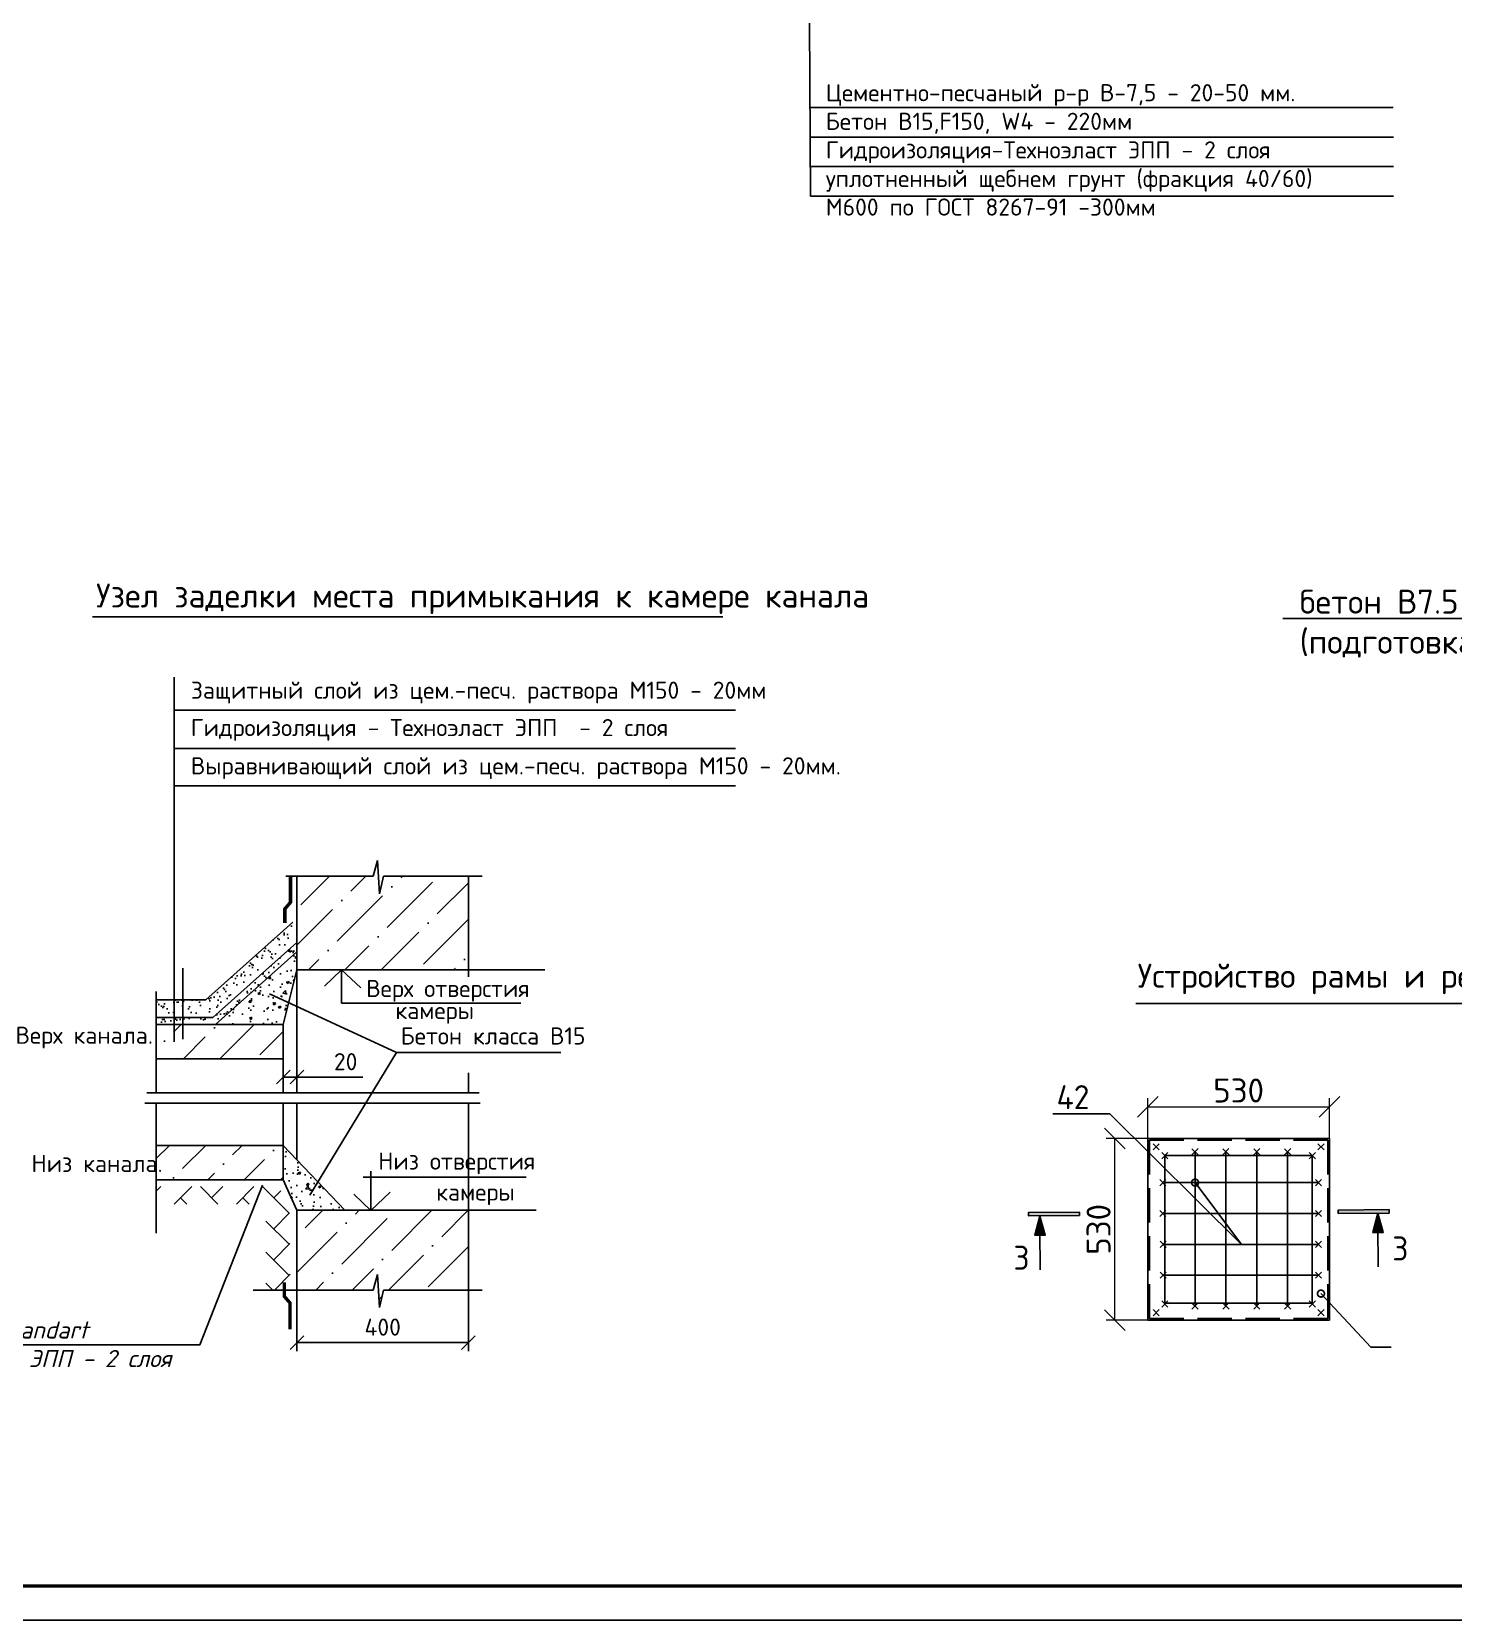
# Model space of a CAD drawing. Header units: metres. Extents: x -18 to 14983, y 1157 to 3877.
# Drawn here: x 11771 to 11978.3, y 3283.2 to 3514.7 of the extents above; entities that cross this region are included whole.
import ezdxf
from ezdxf import colors
from ezdxf.entities.mleader import LeaderData, LeaderLine
from ezdxf.math import Vec2, Vec3

# ---------------------------------------------------------------- set-up
doc = ezdxf.new("R2010")
doc.units = ezdxf.units.M
doc.linetypes.add('DASHED', pattern=[7, 5, -2, 0])
for name, color, linetype, lineweight in [('Основной', 1, 'Continuous', 60), ('Размер 3.5', 250, 'Continuous', 35), ('Размеры на чертеже', 250, 'Continuous', 25)]:
    doc.layers.add(name, color=color, linetype=linetype, lineweight=lineweight)
doc.layers.add('Штриховка', color=7, linetype='Continuous')
doc.styles.add('-ISOCPEUR-', font='isocpeur.ttf')
doc.styles.add('GOST', font='GOST_Common.ttf')
doc.styles.add('СМК-проект', font='isocpeui.ttf')
doc.dimstyles.new('М 1 к 20', dxfattribs={"dimtxt": 3.5, "dimasz": 3, "dimexe": 1.25, "dimexo": 0, "dimtad": 1, "dimdec": 0, "dimlfac": 20, "dimzin": 0, "dimdsep": 46, "dimtxsty": 'GOST', "dimblk": 'OBLIQUE', "dimcen": 5, "dimadec": 8, "dimazin": 0, "dimtfac": 1, "dimtdec": 0, "dimtmove": 0, "dimatfit": 3, "dimldrblk": 'NONE', "dimfxl": 1.25, "dimtolj": 1, "dimtzin": 0, "dimlwd": 20, "dimlwe": 20, "dimarcsym": 1})
doc.dimstyles.new('М 1 к 50', dxfattribs={"dimtxt": 2.5, "dimasz": 2, "dimexe": 1.25, "dimexo": 0, "dimgap": 1, "dimtad": 1, "dimdec": 0, "dimlfac": 50, "dimzin": 0, "dimdsep": 46, "dimtxsty": 'GOST', "dimblk": 'OBLIQUE', "dimcen": 0, "dimclrd": 256, "dimclre": 256, "dimclrt": 256, "dimazin": 2, "dimtfac": 1, "dimtdec": 0, "dimtmove": 0, "dimatfit": 3, "dimldrblk": 'NONE', "dimfxl": 1.25, "dimtolj": 1, "dimtzin": 0, "dimlwd": -1, "dimlwe": -1, "dimarcsym": 2})
pattern_1 = [(50, (10032.3012, -6769.693), (3.5863009, -0.3137607), [0.375, -4.125]), (355, (10032.301, -6769.693), (-0.6937567, 3.7609607), [0.3, -3.3]), (100.4514, (10032.6, -6769.719), (2.8925469, 3.4471977), [0.318701, -3.5057106]), (46.1842, (10032.301, -6768.693), (5.3362052, -0.827595), [0.5625, -6.1875]), (96.6356, (10032.746, -6768.762), (4.6733135, 4.8705894), [0.4780514, -5.258565]), (351.1842, (10032.301, -6768.693), (4.6733097, 4.870593), [0.45, -4.95]), (21, (10032.8012, -6768.943), (2.9845353, -2.01309445), [0.375, -4.125]), (326, (10032.801, -6768.943), (1.2165767, 3.6257502), [0.3, -3.3]), (71.4514, (10033.05, -6769.1107), (4.2011131, 1.6126525), [0.318701, -3.5057106]), (37.5, (10032.3012, -6769.693), (0.06079928, 1.66446927), [0, -3.26, 0, -3.35, 0, -3.3125]), (7.5, (10032.3012, -6769.693), (1.3153477, 1.97205856), [0, -1.91, 0, -3.185, 0, -1.2625]), (327.5, (10031.1862, -6769.693), (2.66911218, -0.11277436), [0, -1.25, 0, -3.9, 0, -5.175]), (317.5, (10030.6862, -6769.693), (2.91593085, 0.5005249), [0, -1.625, 0, -2.59, 0, -3.675])]
pattern_2 = [(45, (10032.301, -6769.693), (1.9887378, 7.2920387), [9.375, -1.875, 0, -1.875])]

# ---------------------------------------------------------------- blocks, each defined once
blk = doc.blocks.new('_Oblique')
at = {"color": 0, "linetype": 'ByBlock', "lineweight": -2}
blk.add_line((-0.5, -0.5), (0.5, 0.5), dxfattribs=at)
blk = doc.blocks.new('*D474')
at = {"layer": 'Defpoints', "color": 0, "lineweight": 35, "transparency": 16777216}
for p in [(11809.68, 3331.31), (11834.68, 3331.31), (11834.68, 3323.66)]:
    blk.add_point(p, dxfattribs=at)
at = {"layer": 'Размеры на чертеже', "transparency": 16777216}
for p, q in [((11809.68, 3331.31), (11809.68, 3322.41)), ((11834.68, 3331.31), (11834.68, 3322.41)), ((11809.68, 3323.66), (11834.68, 3323.66))]:
    blk.add_line(p, q, dxfattribs=at)
at = {"layer": 'Размеры на чертеже', "transparency": 16777216, "xscale": 2, "yscale": 2, "zscale": 2, "rotation": 180}
blk.add_blockref('_Oblique', (11809.68, 3323.66), dxfattribs=at)
at = {"layer": 'Размеры на чертеже', "transparency": 16777216, "xscale": 2, "yscale": 2, "zscale": 2}
blk.add_blockref('_Oblique', (11834.68, 3323.66), dxfattribs=at)
at = {"layer": 'Размеры на чертеже', "transparency": 16777216, "insert": (11822.18, 3325.91), "char_height": 2.5, "attachment_point": 5, "style": '-ISOCPEUR-'}
blk.add_mtext('\\A1;400', dxfattribs=at)
blk = doc.blocks.new('_None')
blk = doc.blocks.new('*D466')
at = {"layer": 'Defpoints', "color": 0, "lineweight": 35, "transparency": 16777216}
for p in [(11809.68, 3362.35), (11807.68, 3360.05), (11809.68, 3360.05)]:
    blk.add_point(p, dxfattribs=at)
at = {"layer": 'Размеры на чертеже', "transparency": 16777216}
for p, q in [((11807.68, 3360.05), (11807.68, 3363.6)), ((11807.68, 3362.35), (11809.68, 3362.35)), ((11809.68, 3360.05), (11809.68, 3363.6)), ((11809.68, 3362.35), (11819.28, 3362.35))]:
    blk.add_line(p, q, dxfattribs=at)
at = {"layer": 'Размеры на чертеже', "transparency": 16777216, "xscale": 2, "yscale": 2, "zscale": 2, "rotation": 180}
blk.add_blockref('_Oblique', (11807.68, 3362.35), dxfattribs=at)
at = {"layer": 'Размеры на чертеже', "transparency": 16777216, "xscale": 2, "yscale": 2, "zscale": 2}
blk.add_blockref('_Oblique', (11809.68, 3362.35), dxfattribs=at)
at = {"layer": 'Размеры на чертеже', "transparency": 16777216, "insert": (11816.78, 3364.6), "char_height": 2.5, "attachment_point": 5, "style": '-ISOCPEUR-'}
blk.add_mtext('\\A1;20', dxfattribs=at)
blk = doc.blocks.new('*D507')
at = {"layer": 'Defpoints', "color": 0, "lineweight": 35, "transparency": 16777216}
for p in [(11960.23, 3358.03), (11933.73, 3340.16), (11960.23, 3340.16)]:
    blk.add_point(p, dxfattribs=at)
at = {"layer": 'Размеры на чертеже', "color": 0, "lineweight": 20, "transparency": 16777216}
for p, q in [((11933.73, 3340.16), (11933.73, 3359.28)), ((11933.73, 3358.03), (11960.23, 3358.03)), ((11960.23, 3340.16), (11960.23, 3359.28))]:
    blk.add_line(p, q, dxfattribs=at)
at = {"layer": 'Размеры на чертеже', "color": 0, "lineweight": 20, "transparency": 16777216, "xscale": 3, "yscale": 3, "zscale": 3, "rotation": 180}
blk.add_blockref('_Oblique', (11933.73, 3358.03), dxfattribs=at)
at = {"layer": 'Размеры на чертеже', "color": 0, "lineweight": 20, "transparency": 16777216, "xscale": 3, "yscale": 3, "zscale": 3}
blk.add_blockref('_Oblique', (11960.23, 3358.03), dxfattribs=at)
at = {"layer": 'Размеры на чертеже', "color": 0, "transparency": 16777216, "insert": (11946.98, 3360.4), "char_height": 3.5, "attachment_point": 5, "style": '-ISOCPEUR-'}
blk.add_mtext('\\A1;530', dxfattribs=at)
blk = doc.blocks.new('*D508')
at = {"layer": 'Defpoints', "color": 0, "lineweight": 35, "transparency": 16777216}
for p in [(11928.93, 3353.41), (11960.23, 3353.41), (11960.23, 3326.91)]:
    blk.add_point(p, dxfattribs=at)
at = {"layer": 'Размеры на чертеже', "color": 0, "lineweight": 20, "transparency": 16777216}
for p, q in [((11960.23, 3353.41), (11927.68, 3353.41)), ((11928.93, 3326.91), (11928.93, 3353.41)), ((11960.23, 3326.91), (11927.68, 3326.91))]:
    blk.add_line(p, q, dxfattribs=at)
at = {"layer": 'Размеры на чертеже', "color": 0, "lineweight": 20, "transparency": 16777216, "xscale": 3, "yscale": 3, "zscale": 3}
for p, rotation in [((11928.93, 3353.41), 90), ((11928.93, 3326.91), 270)]:
    blk.add_blockref('_Oblique', p, dxfattribs=dict(at, rotation=rotation))
at = {"layer": 'Размеры на чертеже', "color": 0, "transparency": 16777216, "insert": (11926.56, 3340.16), "char_height": 3.5, "attachment_point": 5, "rotation": 90, "style": '-ISOCPEUR-'}
blk.add_mtext('\\A1;530', dxfattribs=at)
blk = doc.blocks.new('направление')
at = {"layer": 'Размеры на чертеже'}
h = blk.add_hatch(color=256, dxfattribs=at)
h.dxf.hatch_style = 1
h.paths.add_polyline_path([(0, 0), (-3.75, 1.04), (-3.75, -1.03)])
blk.add_line((-10.5, 0), (-2.5, 0), dxfattribs=at)
blk.add_lwpolyline([(0, 0), (-3.75, 1.04), (-3.75, -1.03)], close=True, dxfattribs=at)
blk = doc.blocks.new('*U35')
at = {"layer": 'Штриховка', "true_color": 0x000000}
h = blk.add_hatch(color=18, dxfattribs=at)
h.dxf.hatch_style = 1
h.paths.add_polyline_path([(-1.376, 0.023), (-1.376, 0.002), (-1.044, 0.002), (-1.044, 0.023)])
h = blk.add_hatch(color=18, dxfattribs=at)
h.dxf.hatch_style = 1
h.paths.add_polyline_path([(0.642, 0.023), (0.642, 0.001), (0.974, 0.001), (0.974, 0.023)])
at = {"layer": 'Штриховка', "color": 18, "true_color": 0x000000}
for points in [[(-1.044, 0.002), (-1.044, 0.023), (-1.376, 0.023), (-1.376, 0.002)], [(0.642, 0.001), (0.642, 0.023), (0.974, 0.023), (0.974, 0.001)]]:
    blk.add_lwpolyline(points, close=True, dxfattribs=at)
at = {"layer": 'Размеры на чертеже', "yscale": 0.03333333333333333, "zscale": 0.03333333333333333}
for p, xscale, rotation in [((-1.302, 0), 0.03333333333333333, 89.99999999993935), ((0.9, 0), -0.03333333333333333, 270.0000000000607)]:
    blk.add_blockref('направление', p, dxfattribs=dict(at, xscale=xscale, rotation=rotation))
blk = doc.blocks.new('_DotSmall')
at = {"color": 0, "linetype": 'ByBlock', "const_width": 0.5}
blk.add_lwpolyline([(-0.0625, 0, 1), (0.0625, 0, 1)], format="xyb", close=True, dxfattribs=at)
blk = doc.blocks.new('*U539')
at = {"layer": 'Штриховка'}
blk.add_line((-42.5, 0), (42.5, 0), dxfattribs=at)
blk = doc.blocks.new('*U540')
at = {"layer": 'Штриховка', "color": 0, "linetype": 'ByBlock', "lineweight": -2, "transparency": 16777216}
for p in [(0, 8.6), (0, 4.3), (0, 0)]:
    blk.add_blockref('*U539', p, dxfattribs=at)

msp = doc.modelspace()

# ---------------------------------------------------------------- hatches: boundary and pattern name
h = msp.add_hatch()
h.set_pattern_fill('ANSI36', scale=30, style=0)
h.set_pattern_definition(pattern_2)
h.paths.add_polyline_path([(11822.2917, 3391.661), (11821.6982, 3389.0944), (11821.4245, 3393.9257), (11820.7855, 3391.661), (11809.679, 3391.661), (11809.679, 3377.9719), (11834.679, 3377.9719), (11834.679, 3391.661)])
h.paths.add_polyline_path([(11834.679, 3331.3134), (11834.679, 3342.945), (11809.679, 3342.945), (11809.679, 3331.3134), (11820.7855, 3331.3134), (11821.4245, 3333.578), (11821.6982, 3328.7467), (11822.2917, 3331.3134)])
h = msp.add_hatch()
h.set_pattern_fill('AR-SAND', style=0)
h.set_pattern_definition([(37.5, (10032.3012, -6769.693), (-0.06299336, 1.92682377), [0, -1.52, 0, -1.7, 0, -1.625]), (7.5, (10032.3012, -6769.693), (1.7697767, 2.82214607), [0, -0.82, 0, -1.37, 0, -0.525]), (327.5, (10031.0712, -6769.693), (3.11414186, 0.00565905), [0, -0.5, 0, -1.8, 0, -2.35]), (317.5, (10031.0712, -6769.693), (3.0061266, 0.87767556), [0, -0.25, 0, -1.18, 0, -1.35])])
h.paths.add_polyline_path([(11809.079, 3382.2456), (11809.079, 3384.924), (11796.4111, 3373.6399), (11789.1557, 3373.6399), (11789.1557, 3371.6399), (11797.1727, 3371.6399)])
h.paths.add_polyline_path([(11797.4012, 3371.0399), (11789.1557, 3371.0399), (11789.1557, 3370.0399), (11797.782, 3370.0399), (11809.679, 3380.6373), (11809.679, 3381.9765)])
h = msp.add_hatch()
h.set_pattern_fill('AR-CONC', scale=0.5, style=0)
h.set_pattern_definition(pattern_1)
h.paths.add_polyline_path([(11807.679, 3370.0399), (11809.679, 3377.9719), (11809.679, 3380.6373), (11797.782, 3370.0399)])
h = msp.add_hatch()
h.set_pattern_fill('ANSI36', scale=30, style=0)
h.set_pattern_definition(pattern_2)
h.paths.add_polyline_path([(11807.679, 3370.0399), (11789.1557, 3370.0399), (11789.1557, 3365.0399), (11807.679, 3365.0399)])
h.paths.add_polyline_path([(11807.679, 3347.3871), (11807.679, 3352.3871), (11789.1557, 3352.3871), (11789.1557, 3347.3871)])
h = msp.add_hatch()
h.set_pattern_fill('AR-CONC', scale=0.5, style=0)
h.set_pattern_definition(pattern_1)
h.paths.add_polyline_path([(11807.679, 3352.3871), (11807.679, 3347.3871), (11809.679, 3342.945), (11816.6524, 3342.945)])
h = msp.add_hatch()
h.set_pattern_fill('AR-HBONE', scale=0.8, style=0)
h.set_pattern_definition([(45, (10032.3012, -6769.693), (4e-16, 4.5254834), [9.6, -3.2]), (135, (10034.564, -6767.4302), (4e-16, 4.5254834), [9.6, -3.2])])
h.paths.add_polyline_path([(11789.1557, 3346.4271), (11789.1557, 3343.842), (11803.8194, 3343.842), (11805.1608, 3341.6636), (11805.1608, 3331.3134), (11808.7377, 3331.3134), (11808.6004, 3342.8325), (11807.0496, 3346.3793)])

# ---------------------------------------------------------------- linework, layer by layer
msp.add_line((11884.545, 3503.6894), (11969.5369, 3503.6894))
at = {"color": 7}
for p, q in [((11779.864, 3429.4604), (11871.7936, 3429.4604)), ((11791.7981, 3420.645), (11791.7981, 3367.5118)), ((11791.7981, 3415.8643), (11873.6136, 3415.8643)), ((11791.7981, 3410.2338), (11873.6136, 3410.2338)), ((11791.7981, 3404.8379), (11873.6136, 3404.8379)), ((11820.7855, 3391.661), (11821.4245, 3393.9257)), ((11821.4245, 3393.9257), (11821.6982, 3389.0944)), ((11808.0514, 3391.661), (11820.7855, 3391.661)), ((11809.679, 3391.661), (11809.679, 3377.9719)), ((11821.6982, 3389.0944), (11822.2917, 3391.661)), ((11822.2917, 3391.661), (11836.6689, 3391.661)), ((11834.679, 3391.661), (11834.679, 3377.9719)), ((11796.4111, 3373.6399), (11809.079, 3384.924)), ((11797.4012, 3371.0399), (11809.679, 3381.9765)), ((11797.782, 3370.0399), (11809.679, 3380.6373)), ((11793.021, 3378.2404), (11793.021, 3367.9058)), ((11807.679, 3370.0399), (11809.679, 3377.9719)), ((11809.679, 3377.9719), (11809.679, 3360.0503)), ((11809.679, 3377.9719), (11834.679, 3377.9719)), ((11813.6787, 3375.6326), (11816.186, 3377.9991)), ((11816.186, 3373.1269), (11816.186, 3377.9991)), ((11816.186, 3377.9991), (11818.9718, 3375.3542)), ((11834.679, 3377.9719), (11834.679, 3376.9755)), ((11834.679, 3377.9719), (11845.8184, 3377.9719)), ((11789.1557, 3374.8294), (11789.1557, 3360.0503)), ((11824.1925, 3365.9298), (11805.6973, 3374.4748)), ((11789.1557, 3373.6399), (11796.4111, 3373.6399)), ((11816.186, 3373.1269), (11842.3054, 3373.1269)), ((11789.1557, 3371.0399), (11797.4012, 3371.0399)), ((11789.1557, 3370.0399), (11807.679, 3370.0399)), ((11807.679, 3370.0399), (11807.679, 3360.0503)), ((11789.1557, 3365.0399), (11807.679, 3365.0399)), ((11824.1925, 3365.9298), (11811.566, 3345.1491)), ((11824.1925, 3365.9298), (11848.1601, 3365.9298)), ((11834.679, 3362.9741), (11834.679, 3360.0503)), ((11787.7864, 3360.0503), (11836.2581, 3360.0503)), ((11787.5126, 3358.5451), (11836.395, 3358.5451)), ((11789.1557, 3358.5451), (11789.1557, 3339.5877)), ((11807.679, 3358.5451), (11807.679, 3347.3871)), ((11809.679, 3358.5451), (11809.679, 3350.2827)), ((11834.679, 3358.5451), (11834.679, 3342.945)), ((11789.1557, 3352.3871), (11807.679, 3352.3871)), ((11807.679, 3352.3871), (11816.6524, 3342.945)), ((11820.4676, 3348.6252), (11820.4676, 3342.9178)), ((11789.1557, 3347.3871), (11807.679, 3347.3871)), ((11807.679, 3347.3871), (11809.679, 3342.945)), ((11819.3532, 3347.79), (11843.0826, 3347.79)), ((11817.9603, 3345.2842), (11820.4676, 3342.9178)), ((11820.4676, 3342.9178), (11823.2534, 3345.5626)), ((11809.679, 3342.945), (11809.679, 3331.3134)), ((11809.679, 3342.945), (11834.679, 3342.945)), ((11834.679, 3342.945), (11834.679, 3331.3134)), ((11834.679, 3342.945), (11844.5816, 3342.945)), ((11820.7855, 3331.3134), (11821.4245, 3333.578)), ((11821.4245, 3333.578), (11821.6982, 3328.7467)), ((11803.2711, 3331.3134), (11820.7855, 3331.3134)), ((11821.6982, 3328.7467), (11822.2917, 3331.3134)), ((11822.2917, 3331.3134), (11836.6689, 3331.3134))]:
    msp.add_line(p, q, dxfattribs=at)
at = {"color": 5}
msp.add_line((11932.0139, 3373.0892), (12024.73, 3373.0892), dxfattribs=at)
at = {"color": 5, "lineweight": 25}
for p, q in [((11934.5071, 3351.7385), (11935.4105, 3352.6351)), ((11934.5105, 3352.6385), (11935.4071, 3351.7351)), ((11935.776, 3350.4599), (11936.6794, 3351.3564)), ((11935.7794, 3351.3599), (11936.676, 3350.4564)), ((11941.0803, 3351.0244), (11940.1768, 3351.9209)), ((11941.0768, 3351.9244), (11940.1803, 3351.0209)), ((11945.5803, 3351.0244), (11944.6768, 3351.9209)), ((11945.5768, 3351.9244), (11944.6803, 3351.0209)), ((11950.0803, 3351.0244), (11949.1768, 3351.9209)), ((11950.0768, 3351.9244), (11949.1803, 3351.0209)), ((11954.5803, 3351.0244), (11953.6768, 3351.9209)), ((11954.5768, 3351.9244), (11953.6803, 3351.0209)), ((11958.1794, 3350.4599), (11957.276, 3351.3564)), ((11958.176, 3351.3599), (11957.2794, 3350.4564)), ((11959.4483, 3351.7385), (11958.5449, 3352.6351)), ((11959.4449, 3352.6385), (11958.5483, 3351.7351)), ((11936.3833, 3346.5244), (11935.4799, 3347.4209)), ((11936.3799, 3347.4244), (11935.4833, 3346.5209)), ((11959.0803, 3346.5244), (11958.1768, 3347.4209)), ((11959.0768, 3347.4244), (11958.1803, 3346.5209)), ((11936.3833, 3342.0244), (11935.4799, 3342.9209)), ((11936.3799, 3342.9244), (11935.4833, 3342.0209)), ((11959.0803, 3342.0244), (11958.1768, 3342.9209)), ((11959.0768, 3342.9244), (11958.1803, 3342.0209)), ((11936.435, 3337.5244), (11935.5316, 3338.4209)), ((11936.4316, 3338.4244), (11935.535, 3337.5209)), ((11959.0803, 3337.5244), (11958.1768, 3338.4209)), ((11959.0768, 3338.4244), (11958.1803, 3337.5209)), ((11936.435, 3333.0244), (11935.5316, 3333.9209)), ((11936.4316, 3333.9244), (11935.535, 3333.0209)), ((11959.0803, 3333.0244), (11958.1768, 3333.9209)), ((11959.0768, 3333.9244), (11958.1803, 3333.0209)), ((11934.5071, 3328.4548), (11935.4105, 3327.5583)), ((11934.5105, 3327.5549), (11935.4071, 3328.4583)), ((11935.776, 3329.7335), (11936.6794, 3328.8369)), ((11935.7794, 3328.8335), (11936.676, 3329.7369)), ((11941.0803, 3328.5244), (11940.1768, 3329.4209)), ((11941.0768, 3329.4244), (11940.1803, 3328.5209)), ((11945.5803, 3328.5244), (11944.6768, 3329.4209)), ((11945.5768, 3329.4244), (11944.6803, 3328.5209)), ((11950.0803, 3328.5244), (11949.1768, 3329.4209)), ((11950.0768, 3329.4244), (11949.1803, 3328.5209)), ((11954.5803, 3328.5244), (11953.6768, 3329.4209)), ((11954.5768, 3329.4244), (11953.6803, 3328.5209)), ((11958.1794, 3329.7335), (11957.276, 3328.8369)), ((11958.176, 3328.8335), (11957.2794, 3329.7369)), ((11959.4483, 3328.4548), (11958.5449, 3327.5583)), ((11959.4449, 3327.5549), (11958.5483, 3328.4583))]:
    msp.add_line(p, q, dxfattribs=at)
at = {"color": 12}
for p, q in [((11940.6285, 3351.4727), (11940.6285, 3328.9727)), ((11945.1285, 3351.4727), (11945.1285, 3328.9727)), ((11949.6285, 3351.4727), (11949.6285, 3328.9727)), ((11954.1285, 3351.4727), (11954.1285, 3328.9727)), ((11936.1285, 3346.9727), (11958.6285, 3346.9727)), ((11936.1285, 3342.4727), (11958.6285, 3342.4727)), ((11936.1285, 3337.9727), (11958.6285, 3337.9727)), ((11936.1285, 3333.4727), (11958.6285, 3333.4727))]:
    msp.add_line(p, q, dxfattribs=at)
msp.add_lwpolyline([(11413.6464, 3877.1778), (12254.6464, 3877.1778), (12254.6464, 3283.1778), (11413.6464, 3283.1778)], close=True)
at = {"const_width": 0.5}
msp.add_lwpolyline([(11433.6464, 3872.1778), (12249.6464, 3872.1778), (12249.6464, 3288.1778), (11433.6464, 3288.1778)], close=True, dxfattribs=at)
msp.add_lwpolyline([(11884.2456, 3541.4682), (11884.545, 3490.7894)])
at = {"color": 7, "const_width": 0.5}
for points in [[(11808.7362, 3391.661), (11808.7362, 3387.8294), (11807.9146, 3386.8715), (11807.9146, 3384.8189)], [(11808.669, 3325.5938), (11808.669, 3329.4254), (11807.8475, 3330.3833), (11807.8475, 3332.436)]]:
    msp.add_lwpolyline(points, dxfattribs=at)
at = {"color": 7}
msp.add_lwpolyline([(11723.6521, 3323.348), (11795.5418, 3323.348), (11804.635, 3346.6071)], dxfattribs=at)
at = {"layer": 'Размеры на чертеже'}
for p, q in [((11960.2277, 3353.4081), (11933.7277, 3353.4081)), ((11933.7277, 3353.4081), (11933.7277, 3326.9081)), ((11960.2277, 3326.9081), (11960.2277, 3353.4081)), ((11957.7277, 3350.9081), (11936.2277, 3350.9081)), ((11936.2277, 3350.9081), (11936.2277, 3329.4081)), ((11957.7277, 3329.4081), (11957.7277, 3350.9081)), ((11936.2277, 3329.4081), (11957.7277, 3329.4081)), ((11933.7277, 3326.9081), (11960.2277, 3326.9081))]:
    msp.add_line(p, q, dxfattribs=at)
at = {"layer": 'Размеры на чертеже', "linetype": 'DASHED'}
for p, q in [((11959.9777, 3353.1581), (11933.9777, 3353.1581)), ((11933.9777, 3353.1581), (11933.9777, 3327.1581)), ((11959.9777, 3327.1581), (11959.9777, 3353.1581)), ((11933.9777, 3327.1581), (11959.9777, 3327.1581))]:
    msp.add_line(p, q, dxfattribs=at)

# ---------------------------------------------------------------- block references
at = {"layer": 'Штриховка'}
msp.add_blockref('*U540', (11927.0409, 3490.7894), dxfattribs=at)

# ---------------------------------------------------------------- texts
at = {"color": 7, "style": '-ISOCPEUR-'}
for s, height, p in [('Узел заделки места примыкания к камере канала ', 3.5, (11780.3896, 3430.8032)), ('Защитный слой из цем.-песч. раствора М150 - 20мм', 2.5, (11794.2073, 3417.5065)), ('Гидроизоляция - Техноэласт ЭПП  - 2 слоя ', 2.5, (11794.1932, 3412.0578)), ('Выравнивающий слой из цем.-песч. раствора М150 - 20мм.', 2.5, (11794.2073, 3406.4801)), ('Верх отверстия', 2.5, (11819.7836, 3374.0239)), ('камеры', 2.5, (11824.0367, 3370.8184)), ('Верх канала.', 2.5, (11768.6422, 3367.2061)), ('Бетон класса В15', 2.5, (11824.8009, 3367.1044)), ('Низ канала.', 2.5, (11770.9697, 3348.5112)), ('Низ отверстия', 2.5, (11821.5256, 3348.8606)), ('камеры', 2.5, (11829.9856, 3344.355))]:
    msp.add_text(s, height=height, dxfattribs=at).set_placement(p)
at = {"color": 0, "lineweight": 25, "ltscale": 25, "insert": (11886.7887, 3507.1064), "char_height": 2.5, "attachment_point": 1, "style": '-ISOCPEUR-'}
msp.add_mtext_dynamic_manual_height_columns('Цементно-песчаный р-р В-7,5 - 20-50 мм.\\PБетон В15,F150, W4 - 220мм\\P{\\A1;Гидроизоляция-Техноэласт ЭПП - 2 слоя}\\P{\\A1;уплотненный щебнем грунт (фракция 40/60) \\PМ600 по ГОСТ 8267-91 -300мм}', width=89.674171, gutter_width=625, heights=[0], dxfattribs=at)
at = {"color": 7, "insert": (11726.512, 3326.7444), "char_height": 2.5, "attachment_point": 1, "style": 'СМК-проект'}
msp.add_mtext_dynamic_manual_height_columns('защит.мембрана Planter Standart\\PГидроизоляция-Техноэласт ЭПП - 2 слоя', width=81.528747, gutter_width=625, heights=[0], dxfattribs=at)
at = {"layer": 'Размер 3.5', "style": '-ISOCPEUR-'}
msp.add_text('Устройство рамы и решетки приямка(1:20)', height=3.5, dxfattribs=at).set_placement((11932.2476, 3375.3813))

# ---------------------------------------------------------------- dimensions: what is measured, and where the dimension line sits
at = {"layer": 'Размеры на чертеже'}
dim = msp.add_linear_dim(base=(11809.679, 3362.3483), p1=(11807.679, 3360.0503), p2=(11809.679, 3360.0503), text='20', dimstyle='М 1 к 50', override={"dimtxsty": '-ISOCPEUR-'}, dxfattribs=at)
dim.commit()
dim.dimension.update_dxf_attribs({"geometry": '*D466', "text_midpoint": (11816.779, 3362.3483), "dimtype": 160})
dim = msp.add_linear_dim(base=(11960.2277, 3358.027), p1=(11933.7277, 3340.1581), p2=(11960.2277, 3340.1581), dimstyle='М 1 к 20', override={"dimtxsty": '-ISOCPEUR-'}, dxfattribs=at)
dim.commit()
dim.dimension.update_dxf_attribs({"geometry": '*D507', "text_midpoint": (11946.9777, 3360.402)})
dim = msp.add_linear_dim(base=(11928.9315, 3353.4081), p1=(11960.2277, 3326.9081), p2=(11960.2277, 3353.4081), angle=90, dimstyle='М 1 к 20', override={"dimtxsty": '-ISOCPEUR-'}, dxfattribs=at)
dim.commit()
dim.dimension.update_dxf_attribs({"geometry": '*D508', "text_midpoint": (11926.5565, 3340.1581)})
dim = msp.add_linear_dim(base=(11834.679, 3323.6568), p1=(11809.679, 3331.3134), p2=(11834.679, 3331.3134), text='400', dimstyle='М 1 к 50', override={"dimtxsty": '-ISOCPEUR-'}, dxfattribs=at)
dim.commit()
dim.dimension.update_dxf_attribs({"geometry": '*D474', "text_midpoint": (11822.179, 3325.9068)})

# ---------------------------------------------------------------- leaders
at = {"color": 7}
ml = msp.add_multileader_mtext('Standard', dxfattribs=at)
ml.set_content('бетон В7.5 F150\\P(подготовка)', color=7, style='-ISOCPEUR-')
ml.set_leader_properties()
ml.build(insert=Vec2(0, 0))
ml.multileader.update_dxf_attribs({"text_left_attachment_type": 6, "text_right_attachment_type": 6, "dogleg_length": 0.36, "arrow_head_size": 0.18})
ctx = ml.context
ctx.base_point, ctx.char_height, ctx.arrow_head_size, ctx.landing_gap_size, ctx.plane_origin = Vec3(11955.7945, 3429.2093), 3.5, 0.18, 0.09, Vec3(11965.1763, 3543.7993)
ctx.left_attachment, ctx.right_attachment = 6, 6
notes = []
notes.append((ctx, [(1, (1, 1, 0), (11990.6345, 3429.2093), (-1, 0), 0.36, [(0, [(12022.187, 3464.3742)], 0, [])])]))
ctx.mtext.insert, ctx.mtext.flow_direction = Vec3(11955.8845, 3433.4093), 5
at = {"layer": 'Размеры на чертеже'}
ml = msp.add_multileader_mtext('Standard', dxfattribs=at)
ml.set_content('42', color=256, style='GOST')
ml.set_leader_properties()
ml.set_arrow_properties(name='DOTSMALL')
ml.build(insert=Vec2(0, 0))
ml.multileader.update_dxf_attribs({"text_left_attachment_type": 6, "text_right_attachment_type": 6, "dogleg_length": 1, "arrow_head_size": 2})
ctx = ml.context
ctx.base_point, ctx.char_height, ctx.arrow_head_size, ctx.plane_origin = Vec3(11918.6762, 3356.9846), 3.5, 2, Vec3(11944.9954, 3363.0242)
ctx.left_attachment, ctx.right_attachment, ctx.text_align_type = 6, 6, 2
notes.append((ctx, [(0, (1, 1, 0), (11928.2262, 3356.9846), (-1, 0), 1, [(1, [(11940.6285, 3346.9727), (11947.3785, 3337.9727)], 0, [])])]))
ctx.mtext.insert, ctx.mtext.alignment, ctx.mtext.flow_direction = Vec3(11925.2262, 3361.1846), 3, 5
ml = msp.add_multileader_mtext('Standard', dxfattribs=at)
ml.set_content('', color=256, style='GOST')
ml.set_leader_properties()
ml.set_arrow_properties(name='DOTSMALL')
ml.build(insert=Vec2(0, 0))
ml.multileader.update_dxf_attribs({"text_left_attachment_type": 6, "text_right_attachment_type": 6, "dogleg_length": 1, "arrow_head_size": 2})
ctx = ml.context
ctx.base_point, ctx.char_height, ctx.arrow_head_size, ctx.plane_origin = Vec3(11967.2361, 3322.9651), 3.5, 2, Vec3(11989.9785, 3327.5395)
ctx.left_attachment, ctx.right_attachment = 6, 6
notes.append((ctx, [(1, (1, 1, 0), (11966.2361, 3322.9651), (1, 0), 1, [(0, [(11958.9874, 3330.7937)], 0, [])])]))
ctx.mtext.insert, ctx.mtext.flow_direction = Vec3(11969.2361, 3327.1651), 5
for ctx, leaders in notes:
    for number, flags, end, landing, length, lines in leaders:
        leader = LeaderData()
        leader.index, (leader.has_last_leader_line, leader.has_dogleg_vector, leader.attachment_direction) = number, flags
        leader.last_leader_point, leader.dogleg_vector, leader.dogleg_length = Vec3(end), Vec3(landing), length
        for number, points, colour, breaks in lines:
            line = LeaderLine()
            line.index, line.vertices, line.color, line.breaks = number, Vec3.list(points), colors.encode_raw_color(colour), breaks
            leader.lines.append(line)
        ctx.leaders.append(leader)

# ---------------------------------------------------------------- next in the draw order: texts
at = {"layer": 'Основной', "char_height": 3.5, "attachment_point": 1, "style": 'GOST', "bg_fill": 3, "box_fill_scale": 1.5, "bg_fill_color": 256, "bg_fill_transparency": 0}
for insert in [(11914.1442, 3337.774), (11969.3843, 3339.1237)]:
    msp.add_mtext_dynamic_manual_height_columns('{\\C256;\\c0;3}', width=2.554097, gutter_width=1, heights=[0], dxfattribs=dict(at, insert=insert))

# ---------------------------------------------------------------- next in the draw order: block references
at = {"layer": 'Размеры на чертеже', "xscale": 22.37934226584122, "yscale": 22.37934226584122, "zscale": 22.37934226584122, "rotation": 0.4648582458831673}
msp.add_blockref('*U35', (11947.1361, 3342.3404), dxfattribs=at)

doc.saveas('drawing.dxf')
